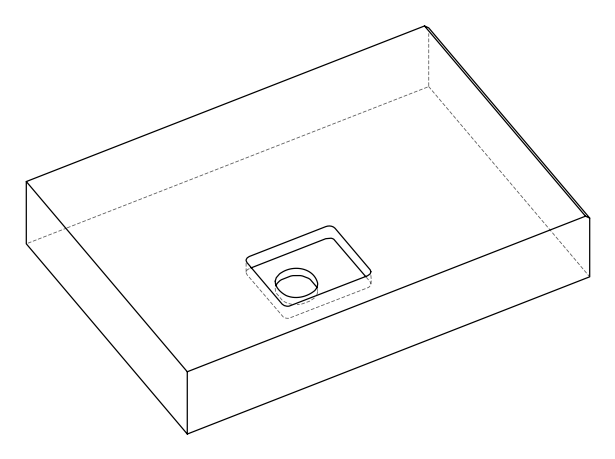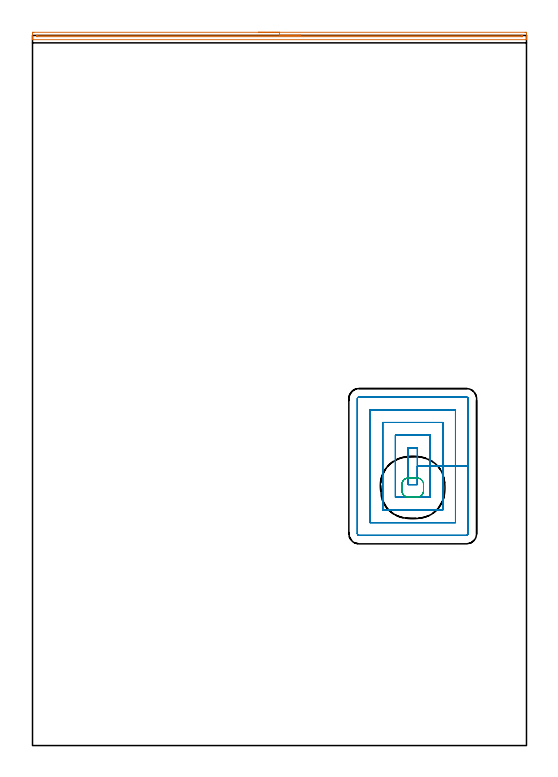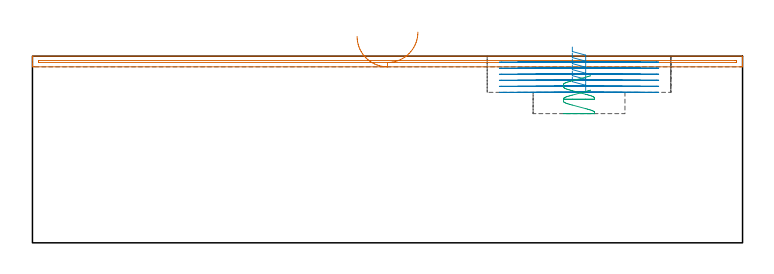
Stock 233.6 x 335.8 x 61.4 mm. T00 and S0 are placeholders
(PLAN: 3 operations, 2 tool changes, 13.4 min)
(1 AREA_MILL | FG_CHAMFER_SURFACE | UGT0205_001 | 3.89 min | 1435 mm3)
(2 MILL_RECTANGULAR_POCKET | POCKET_RECTANGULAR_STRAIGHT | UGT0201_126 | Follow Part, ap 2, ae 75% | 9.14 min | 52540 mm3)
(3 MILL_RECTANGULAR_POCKET_1 | POCKET_RECTANGULAR_STRAIGHT_1 | UGT0201_104 | Follow Part, ap 5, ae 75% | 0.38 min | 5113 mm3)
(TOOL UGT0205_001 | Chamfer Mill 20 x 3 x 45 deg. | D20 FL50 Z2)
(TOOL UGT0201_126 | Carbide End Mill 8.0 | D8 FL15 Z4)
(TOOL UGT0201_104 | End Mill 20 mm | D20 FL22 Z2)
(OP 1 AREA_MILL)
G17 G21 G94 G90
T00 M6
G54
G17 G0 G90 X106.8 Y337.3 S1061 M3
G43 Z71.4 H0
Z67.9
G94 G1 X106.838 Z67.028 F250.
X106.952 Z66.164
X107.141 Z65.312
X107.403 Z64.48
X107.737 Z63.674
X108.14 Z62.9
X108.609 Z62.164
X109.14 Z61.472
X109.729 Z60.829
X110.372 Z60.24
X111.064 Z59.708
X111.8 Z59.24
X112.574 Z58.837
X113.38 Z58.503
X114.212 Z58.241
X115.064 Z58.052
X115.928 Z57.938
X116.8 Z57.9
X232.977 Y337.299 Z57.901
X233.41 Y337.295
X233.59 Y337.291 Z57.904
X233.6 Y336.87 Z58.325
Y336.336 Z58.861
Y335.99 Z59.206
Y335.456 Z59.74
Y335.11 Z60.085
Y334.418 Z60.781
Y334.138 Z61.061
X233.599 Y333.796 Z61.394
X233.424 Y333.8 Z61.4
X0.176
X0.001 Y333.796 Z61.394
X0. Y334.138 Z61.061
Y334.418 Z60.781
Y335.11 Z60.085
Y336.336 Z58.861
X0.004 Y336.87 Z58.325
X0.01 Y337.291 Z57.904
X0.19 Y337.295 Z57.901
X0.623 Y337.3 Z57.9
X116.8
Y335.886 Z59.314
X231.297 Y335.885 Z59.315
X231.558 Y335.88 Z59.32
X231.584 Y335.879 Z59.321
X231.59 Y335.863 Z59.337
X231.596 Y335.829 Z59.371
X231.598 Y335.797 Z59.403
X231.6 Y335.587 Z59.613
X231.599 Y335.348 Z59.852
X231.596 Y335.281 Z59.919
X231.59 Y335.229 Z59.971
X231.587 Y335.221 Z59.979
X231.573 Y335.219 Z59.981
X231.531 Y335.216 Z59.984
X231.19 Y335.214 Z59.986
X231.084
X2.303 Y335.215 Z59.985
X2.042 Y335.22 Z59.98
X2.016 Y335.221 Z59.979
X2.01 Y335.237 Z59.963
X2.004 Y335.27 Z59.93
X2.002 Y335.303 Z59.897
Y335.512 Z59.688
X2.01 Y335.865 Z59.335
X2.024 Y335.88 Z59.32
X2.042 Y335.882 Z59.318
X2.088 Y335.884 Z59.316
X2.181 Y335.885 Z59.315
X2.367 Y335.886 Z59.314
X116.8
X117.672 Z59.352
X118.537 Z59.466
X119.388 Z59.655
X120.22 Z59.917
X121.026 Z60.251
X121.8 Z60.654
X122.536 Z61.123
X123.228 Z61.654
X123.871 Z62.243
X124.46 Z62.886
X124.992 Z63.578
X125.46 Z64.314
X125.863 Z65.088
X126.197 Z65.894
X126.459 Z66.726
X126.648 Z67.578
X126.762 Z68.443
X126.8 Z69.314
G0 Z71.4
M5
M2
(OP 2 MILL_RECTANGULAR_POCKET)
G17 G21 G94 G90
T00 M6
G54
G17 G0 G90 X177.6 Y128.898 S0 M3
G43 Z71.4 H0
Z64.4
G94 G1 Y123.4 Z62.927 F250.
X182. Z61.748
Y132.1 Z59.417
Y140.8 F500.
X177.6
Y123.4
X182.
Y132.1
X188.
Y146.8
X171.6
Y117.4
X188.
Y132.1
X194.
Y152.8
X165.6
Y111.4
X194.
Y132.1
X200.
Y158.8
X159.6
Y105.4
X200.
Y132.1
X206.
Y164.
G3 X205.2 Y164.8 R0.8
G1 X154.4
G3 X153.6 Y164. R0.8
G1 Y100.2
G3 X154.4 Y99.4 R0.8
G1 X205.2
G3 X206. Y100.2 R0.8
G1 Y132.1
Y133.1
G0 X177.6 Y128.898 Z62.417
G1 Y123.4 Z60.943 F250.
X182. Z59.764
Y132.1 Z57.433
Y140.8 F500.
X177.6
Y123.4
X182.
Y132.1
X188.
Y146.8
X171.6
Y117.4
X188.
Y132.1
X194.
Y152.8
X165.6
Y111.4
X194.
Y132.1
X200.
Y158.8
X159.6
Y105.4
X200.
Y132.1
X206.
Y164.
G3 X205.2 Y164.8 R0.8
G1 X154.4
G3 X153.6 Y164. R0.8
G1 Y100.2
G3 X154.4 Y99.4 R0.8
G1 X205.2
G3 X206. Y100.2 R0.8
G1 Y132.1
Y133.1
G0 X177.6 Y128.898 Z60.433
G1 Y123.4 Z58.96 F250.
X182. Z57.781
Y132.1 Z55.45
Y140.8 F500.
X177.6
Y123.4
X182.
Y132.1
X188.
Y146.8
X171.6
Y117.4
X188.
Y132.1
X194.
Y152.8
X165.6
Y111.4
X194.
Y132.1
X200.
Y158.8
X159.6
Y105.4
X200.
Y132.1
X206.
Y164.
G3 X205.2 Y164.8 R0.8
G1 X154.4
G3 X153.6 Y164. R0.8
G1 Y100.2
G3 X154.4 Y99.4 R0.8
G1 X205.2
G3 X206. Y100.2 R0.8
G1 Y132.1
Y133.1
G0 X177.6 Y128.898 Z58.45
G1 Y123.4 Z56.977 F250.
X182. Z55.798
Y132.1 Z53.467
Y140.8 F500.
X177.6
Y123.4
X182.
Y132.1
X188.
Y146.8
X171.6
Y117.4
X188.
Y132.1
X194.
Y152.8
X165.6
Y111.4
X194.
Y132.1
X200.
Y158.8
X159.6
Y105.4
X200.
Y132.1
X206.
Y164.
G3 X205.2 Y164.8 R0.8
G1 X154.4
G3 X153.6 Y164. R0.8
G1 Y100.2
G3 X154.4 Y99.4 R0.8
G1 X205.2
G3 X206. Y100.2 R0.8
G1 Y132.1
Y133.1
G0 X177.6 Y128.898 Z56.467
G1 Y123.4 Z54.993 F250.
X182. Z53.814
Y132.1 Z51.483
Y140.8 F500.
X177.6
Y123.4
X182.
Y132.1
X188.
Y146.8
X171.6
Y117.4
X188.
Y132.1
X194.
Y152.8
X165.6
Y111.4
X194.
Y132.1
X200.
Y158.8
X159.6
Y105.4
X200.
Y132.1
X206.
Y164.
G3 X205.2 Y164.8 R0.8
G1 X154.4
G3 X153.6 Y164. R0.8
G1 Y100.2
G3 X154.4 Y99.4 R0.8
G1 X205.2
G3 X206. Y100.2 R0.8
G1 Y132.1
Y133.1
G0 X177.6 Y128.898 Z54.483
G1 Y123.4 Z53.01 F250.
X182. Z51.831
Y132.1 Z49.5
Y140.8 F500.
X177.6
Y123.4
X182.
Y132.1
X188.
Y146.8
X171.6
Y117.4
X188.
Y132.1
X194.
Y152.8
X165.6
Y111.4
X194.
Y132.1
X200.
Y158.8
X159.6
Y105.4
X200.
Y132.1
X206.
Y164.
G3 X205.2 Y164.8 R0.8
G1 X154.4
G3 X153.6 Y164. R0.8
G1 Y100.2
G3 X154.4 Y99.4 R0.8
G1 X205.2
G3 X206. Y100.2 R0.8
G1 Y132.1
Y133.1
G0 Z71.4
M5
M2
(OP 3 MILL_RECTANGULAR_POCKET_1)
G17 G21 G94 G90
T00 M6
G54
G17 G0 G90 X183.578 Y125.983 S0 M3
G43 Z71.4 H0
Z54.95
G94 G1 X183.452 Y126.073 Z54.909 F250.
X183.018 Y126.289 Z54.778
X182.554 Y126.433 Z54.648
X182.073 Y126.5 Z54.518
X177.527 Z53.3
X177.046 Y126.433 Z53.17
X176.582 Y126.289 Z53.04
X176.148 Y126.073 Z52.91
X175.754 Y125.79 Z52.78
X175.41 Y125.446 Z52.65
X175.127 Y125.052 Z52.52
X174.911 Y124.618 Z52.39
X174.767 Y124.154 Z52.26
X174.7 Y123.673 Z52.129
Y120.327 Z51.233
X174.767 Y119.846 Z51.103
X174.911 Y119.382 Z50.973
X175.127 Y118.948 Z50.843
X175.41 Y118.554 Z50.713
X175.754 Y118.21 Z50.582
X176.148 Y117.927 Z50.452
X176.582 Y117.711 Z50.322
X177.046 Y117.567 Z50.192
X177.527 Y117.5 Z50.062
X182.073 Z48.844
X182.554 Y117.567 Z48.714
X183.018 Y117.711 Z48.584
X183.452 Y117.927 Z48.454
X183.846 Y118.21 Z48.324
X184.19 Y118.554 Z48.194
X184.473 Y118.948 Z48.064
X184.689 Y119.382 Z47.933
X184.833 Y119.846 Z47.803
X184.9 Y120.327 Z47.673
Y120.5 Z47.627
Y122. Z47.225
Y123.5 F500.
G3 X181.9 Y126.5 R3.
G1 X177.7
G3 X174.7 Y123.5 R3.
G1 Y120.5
G3 X177.7 Y117.5 R3.
G1 X181.9
G3 X184.9 Y120.5 R3.
G1 Y122.
Y123.
G0 X183.578 Y125.983 Z50.225
G1 X183.452 Y126.073 Z50.184 F250.
X183.018 Y126.289 Z50.053
X182.554 Y126.433 Z49.923
X182.073 Y126.5 Z49.793
X177.527 Z48.575
X177.046 Y126.433 Z48.445
X176.582 Y126.289 Z48.315
X176.148 Y126.073 Z48.185
X175.754 Y125.79 Z48.055
X175.41 Y125.446 Z47.925
X175.127 Y125.052 Z47.795
X174.911 Y124.618 Z47.665
X174.767 Y124.154 Z47.535
X174.7 Y123.673 Z47.405
Y120.327 Z46.508
X174.767 Y119.846 Z46.378
X174.911 Y119.382 Z46.248
X175.127 Y118.948 Z46.118
X175.41 Y118.554 Z45.988
X175.754 Y118.21 Z45.857
X176.148 Y117.927 Z45.727
X176.582 Y117.711 Z45.597
X177.046 Y117.567 Z45.467
X177.527 Y117.5 Z45.337
X182.073 Z44.119
X182.554 Y117.567 Z43.989
X183.018 Y117.711 Z43.859
X183.452 Y117.927 Z43.729
X183.846 Y118.21 Z43.599
X184.19 Y118.554 Z43.469
X184.473 Y118.948 Z43.339
X184.689 Y119.382 Z43.208
X184.833 Y119.846 Z43.078
X184.9 Y120.327 Z42.948
Y120.5 Z42.902
Y122. Z42.5
Y123.5 F500.
G3 X181.9 Y126.5 R3.
G1 X177.7
G3 X174.7 Y123.5 R3.
G1 Y120.5
G3 X177.7 Y117.5 R3.
G1 X181.9
G3 X184.9 Y120.5 R3.
G1 Y122.
Y123.
G0 Z71.4
M5
M2
